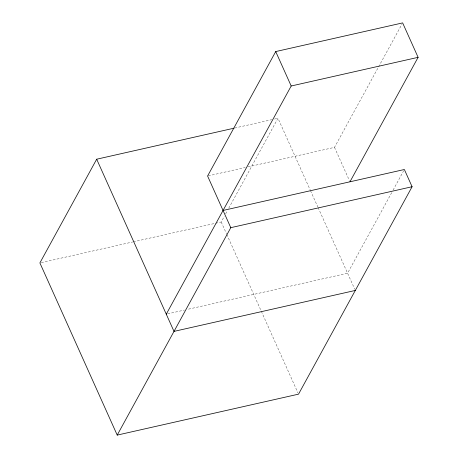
<?xml version="1.0" encoding="UTF-8"?>
<svg xmlns="http://www.w3.org/2000/svg" width="458" height="458" viewBox="0 0 458 458"><rect width="100%" height="100%" fill="white"/><g stroke="black" fill="none" stroke-linecap="round" stroke-linejoin="round"><path stroke-width="0.34" stroke-dasharray="2.29 1.72" d="M215.626 223.241L221.203 221.981L224.283 216.359M225.651 213.857L227.363 210.737M228.731 208.235L277.983 118.267L310.203 190.007M248.03 166.884L334.5 147.356L401.958 24.148M391.705 192.623L347.576 273.22L187.19 309.442M393.073 190.127L403.675 170.754M234.748 128.034L271.709 119.687M274.497 119.057L277.983 118.267M208.281 175.861L245.242 167.514M41.289 262.611L132.643 241.984M133.341 241.824L214.928 223.401M167.662 313.856L184.402 310.072M334.5 147.356L349.385 180.492M310.495 190.66L317.818 206.964M318.11 207.611L354.738 289.164M221.203 221.981L226.475 233.723M226.767 234.37L261.037 310.679M261.329 311.325L297.94 392.85"/><path stroke-width="0.69" d="M234.055 128.188L96.678 159.212L39.892 262.926L117.219 435.1L298.53 394.155L412.091 186.727L404.362 169.506L223.052 210.457M349.969 181.792L418.108 57.336L402.639 22.9L275.722 51.565L207.589 176.021L230.786 227.672L117.219 435.1M166.271 314.171L291.191 85.995L418.108 57.336M230.786 227.672L412.091 186.727M355.311 290.441L174 331.386L96.678 159.212M275.722 51.565L291.191 85.995"/></g></svg>
